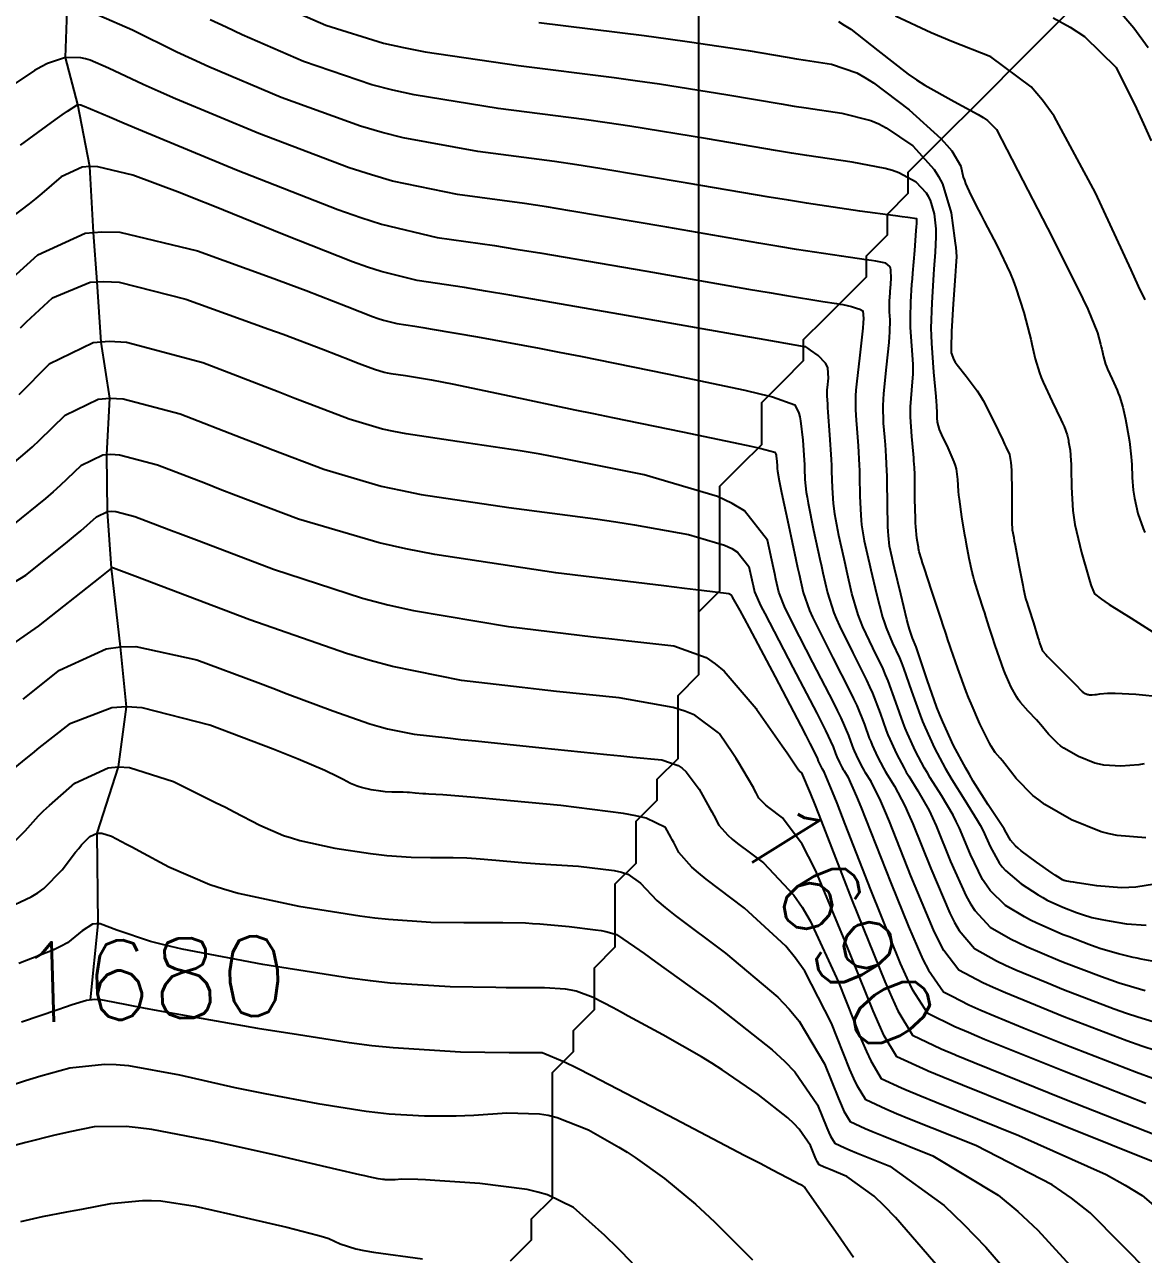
# Model space of a CAD drawing. Header units: metres. Extents: x 837475 to 838479, y 1189012 to 1191015.
# Drawn here: x 837822.8 to 837876.2, y 1189136.8 to 1189195.5 of the extents above; entities that cross this region are included whole.
import ezdxf

# ---------------------------------------------------------------- set-up
doc = ezdxf.new("R2010")
doc.units = ezdxf.units.M
doc.header["$LTSCALE"] = 0.3
for name, color, linetype in [('COTAS 10', 1, 'Continuous'), ('COTAS INT', 252, 'Continuous'), ('DRENAJE', 5, 'Continuous')]:
    doc.layers.add(name, color=color, linetype=linetype)
doc.styles.get("Standard").update_dxf_attribs({"font": 'simplex.shx'})

msp = doc.modelspace()

# ---------------------------------------------------------------- linework, layer by layer
at = {"layer": 'COTAS 10'}
for points in [[(837876.345, 1189156.662), (837874.979, 1189156.761), (837874.596, 1189156.842), (837874.211, 1189156.945), (837872.801, 1189157.514), (837871.53, 1189158.255), (837871.233, 1189158.469), (837870.958, 1189158.685), (837870.162, 1189159.496), (837869.617, 1189160.194), (837869.501, 1189160.339), (837869.399, 1189160.464), (837869.159, 1189160.74), (837868.961, 1189161.035), (837868.886, 1189161.171), (837868.802, 1189161.331), (837868.428, 1189162.104), (837868.004, 1189163.074), (837867.889, 1189163.357), (837867.775, 1189163.646), (837867.371, 1189164.745), (837867.041, 1189165.698), (837866.973, 1189165.895), (837866.916, 1189166.064), (837866.792, 1189166.433), (837866.657, 1189166.849), (837866.591, 1189167.048), (837866.514, 1189167.282), (837866.135, 1189168.429), (837865.763, 1189169.56), (837865.69, 1189169.783), (837865.631, 1189169.968), (837865.527, 1189170.314), (837865.499, 1189170.471), (837865.488, 1189170.537), (837865.476, 1189170.613), (837865.419, 1189170.969), (837865.364, 1189171.508), (837865.353, 1189171.7), (837865.344, 1189171.911), (837865.326, 1189172.823), (837865.319, 1189173.684), (837865.317, 1189173.862), (837865.314, 1189174.013), (837865.304, 1189174.341), (837865.278, 1189174.661), (837865.265, 1189174.808), (837865.25, 1189174.981), (837865.174, 1189175.814), (837865.12, 1189176.761), (837865.117, 1189177.006), (837865.12, 1189177.243), (837865.177, 1189178.035), (837865.234, 1189178.81), (837865.237, 1189179.037), (837865.235, 1189179.268), (837865.18, 1189180.146), (837865.116, 1189181.024), (837865.108, 1189181.256), (837865.105, 1189181.482), (837865.125, 1189182.256), (837865.183, 1189183.083), (837865.203, 1189183.342), (837865.224, 1189183.615), (837865.312, 1189184.708), (837865.388, 1189185.657), (837865.401, 1189185.838), (837865.41, 1189185.985), (837865.414, 1189186.22), (837864.986, 1189186.279), (837864.722, 1189186.315), (837864.396, 1189186.359), (837862.695, 1189186.587), (837860.147, 1189186.964), (837859.286, 1189187.102), (837858.359, 1189187.254), (837854.45, 1189187.924), (837850.273, 1189188.62), (837849.176, 1189188.789), (837848.104, 1189188.946), (837844.45, 1189189.429), (837840.889, 1189190.075), (837839.876, 1189190.337), (837838.851, 1189190.634), (837835.052, 1189192.006), (837831.606, 1189193.476), (837830.804, 1189193.835), (837830.067, 1189194.173), (837827.954, 1189195.221), (837826.348, 1189195.922)], [(837876.315, 1189182.342), (837876.005, 1189183.003), (837875.648, 1189183.772), (837873.955, 1189187.45), (837871.967, 1189191.114), (837871.423, 1189191.875), (837870.882, 1189192.525), (837868.951, 1189193.954), (837867.089, 1189194.682), (837866.592, 1189194.89), (837866.102, 1189195.101), (837864.398, 1189195.885)], [(837822.608, 1189181.012), (837822.902, 1189181.292), (837824.129, 1189182.441), (837825.935, 1189183.198), (837826.593, 1189183.23), (837827.318, 1189183.186), (837830.507, 1189182.385), (837833.726, 1189181.223), (837834.471, 1189180.951), (837835.153, 1189180.7), (837837.085, 1189179.971), (837838.38, 1189179.469), (837838.66, 1189179.36), (837838.906, 1189179.265), (837839.511, 1189179.033), (837839.972, 1189178.898), (837840.127, 1189178.864), (837840.294, 1189178.831), (837840.997, 1189178.726), (837842.23, 1189178.52), (837842.731, 1189178.424), (837843.302, 1189178.312), (837845.938, 1189177.763), (837849.087, 1189177.098), (837849.98, 1189176.912), (837850.883, 1189176.724), (837854.219, 1189176.039), (837856.962, 1189175.472), (837857.49, 1189175.358), (837857.918, 1189175.263), (837858.63, 1189175.079), (837858.68, 1189174.975), (837858.691, 1189174.932), (837858.701, 1189174.881), (837858.728, 1189174.645), (837858.744, 1189174.402), (837858.747, 1189174.347), (837858.749, 1189174.298), (837858.754, 1189174.164), (837858.834, 1189173.71), (837858.885, 1189173.46), (837858.948, 1189173.154), (837859.278, 1189171.599), (837859.636, 1189169.942), (837859.717, 1189169.572), (837859.791, 1189169.241), (837859.989, 1189168.367), (837860.296, 1189167.512), (837860.437, 1189167.193), (837860.603, 1189166.838), (837861.404, 1189165.256), (837862.22, 1189163.663), (837862.395, 1189163.301), (837862.547, 1189162.973), (837862.914, 1189162.071), (837863.144, 1189161.421), (837863.21, 1189161.251), (837863.278, 1189161.086), (837863.534, 1189160.527), (837863.82, 1189159.991), (837863.907, 1189159.84), (837863.997, 1189159.688), (837864.351, 1189159.131), (837864.844, 1189158.184), (837865.022, 1189157.785), (837865.218, 1189157.328), (837866.076, 1189155.187), (837866.99, 1189153.064), (837867.221, 1189152.619), (837867.443, 1189152.236), (837868.167, 1189151.366), (837869.223, 1189150.783), (837869.655, 1189150.581), (837870.147, 1189150.36), (837871.619, 1189149.752), (837872.425, 1189149.418), (837874.842, 1189148.498), (837875.421, 1189148.292), (837875.961, 1189148.108), (837877.587, 1189147.619)], [(837877.027, 1189141.065), (837872.337, 1189142.939), (837867.595, 1189144.841), (837866.659, 1189145.225), (837865.959, 1189145.519), (837865.886, 1189145.549), (837864.458, 1189146.204), (837863.861, 1189147.203), (837863.612, 1189147.742), (837863.327, 1189148.396), (837861.998, 1189151.706), (837860.585, 1189155.077), (837860.248, 1189155.77), (837859.934, 1189156.358), (837858.993, 1189157.61), (837858.342, 1189158.101), (837858.211, 1189158.21), (837858.1, 1189158.307), (837857.876, 1189158.556), (837857.74, 1189158.812), (837857.685, 1189158.913), (837857.623, 1189159.026), (837857.333, 1189159.546), (837856.921, 1189160.233), (837856.78, 1189160.452), (837856.628, 1189160.685), (837855.986, 1189161.629), (837855.942, 1189161.664), (837854.816, 1189162.516), (837854.331, 1189162.711), (837853.778, 1189162.886), (837851.199, 1189163.335), (837848.199, 1189163.651), (837847.38, 1189163.742), (837846.565, 1189163.833), (837843.664, 1189164.176), (837840.368, 1189164.832), (837839.305, 1189165.122), (837838.176, 1189165.459), (837833.554, 1189167.068), (837828.075, 1189169.146), (837827.05, 1189169.534), (837827.007, 1189169.544), (837826.996, 1189169.544), (837826.986, 1189169.542), (837826.953, 1189169.527), (837826.399, 1189169.089), (837823.458, 1189166.763), (837820.966, 1189165.047)], [(837866.73, 1189135.823), (837864.391, 1189138.53), (837863.861, 1189139.079), (837863.381, 1189139.542), (837862.073, 1189140.494), (837861.276, 1189140.813), (837861.119, 1189140.878), (837860.989, 1189140.932), (837860.749, 1189141.043), (837860.649, 1189141.21), (837860.607, 1189141.301), (837860.559, 1189141.411), (837860.336, 1189141.967), (837859.793, 1189142.754), (837859.544, 1189143.01), (837859.252, 1189143.282), (837857.839, 1189144.399), (837856.112, 1189145.581), (837855.621, 1189145.894), (837855.124, 1189146.201), (837853.286, 1189147.258), (837851.635, 1189148.148), (837851.256, 1189148.351), (837850.912, 1189148.534), (837849.952, 1189149.034), (837849.147, 1189149.334), (837848.9, 1189149.39), (837848.643, 1189149.435), (837847.628, 1189149.5), (837846.279, 1189149.499), (837845.81, 1189149.502), (837845.302, 1189149.507), (837843.123, 1189149.535), (837840.263, 1189149.722), (837839.325, 1189149.827), (837838.324, 1189149.954), (837837.105, 1189150.146), (837834.178, 1189150.605), (837830.335, 1189151.345), (837829.525, 1189151.529), (837828.824, 1189151.703), (837827.21, 1189152.255), (837826.411, 1189152.547), (837826.224, 1189152.558), (837826.053, 1189152.537), (837825.56, 1189152.209), (837824.856, 1189151.649), (837824.551, 1189151.483), (837824.198, 1189151.312), (837822.529, 1189150.654)]]:
    msp.add_lwpolyline(points, dxfattribs=at)
at = {"layer": 'COTAS INT'}
for points in [[(837834.959, 1189196.437), (837837.187, 1189195.456), (837839.938, 1189194.605), (837840.894, 1189194.392), (837841.933, 1189194.189), (837846.387, 1189193.533), (837850.964, 1189192.958), (837852.081, 1189192.805), (837853.133, 1189192.656), (837856.387, 1189192.139), (837858.943, 1189191.701), (837859.554, 1189191.601), (837860.124, 1189191.51), (837861.83, 1189191.259), (837863.222, 1189190.902), (837863.592, 1189190.745), (837863.956, 1189190.562), (837865.217, 1189189.693), (837866.239, 1189188.574), (837866.453, 1189188.235), (837866.636, 1189187.883), (837867.048, 1189186.503), (837867.218, 1189185.292), (837867.249, 1189185.046), (837867.273, 1189184.838), (837867.303, 1189184.409), (837867.271, 1189183.957), (837867.256, 1189183.734), (837867.239, 1189183.469), (837867.154, 1189182.161), (837867.077, 1189180.838), (837867.064, 1189180.563), (837867.055, 1189180.328), (837867.056, 1189179.812), (837867.181, 1189179.487), (837867.25, 1189179.372), (837867.335, 1189179.246), (837867.767, 1189178.705), (837868.294, 1189178.001), (837868.438, 1189177.773), (837868.582, 1189177.532), (837869.093, 1189176.54), (837869.517, 1189175.638), (837869.604, 1189175.452), (837869.68, 1189175.294), (837869.845, 1189174.954), (837869.911, 1189174.582), (837869.923, 1189174.404), (837869.932, 1189174.193), (837869.946, 1189173.16), (837869.948, 1189172.125), (837869.951, 1189171.914), (837869.954, 1189171.735), (837869.974, 1189171.361), (837870.039, 1189171.004), (837870.07, 1189170.836), (837870.107, 1189170.638), (837870.292, 1189169.675), (837870.476, 1189168.727), (837870.513, 1189168.539), (837870.545, 1189168.383), (837870.61, 1189168.091), (837870.684, 1189167.861), (837870.72, 1189167.745), (837870.764, 1189167.607), (837870.982, 1189166.916), (837871.199, 1189166.227), (837871.243, 1189166.089), (837871.279, 1189165.974), (837871.351, 1189165.752), (837871.377, 1189165.683), (837871.384, 1189165.664), (837871.391, 1189165.646), (837871.418, 1189165.585), (837871.571, 1189165.408), (837871.657, 1189165.318), (837871.763, 1189165.209), (837872.305, 1189164.665), (837872.853, 1189164.119), (837872.962, 1189164.008), (837873.053, 1189163.916), (837873.229, 1189163.728), (837873.298, 1189163.658), (837873.322, 1189163.639), (837873.347, 1189163.62), (837873.458, 1189163.556), (837873.583, 1189163.507), (837873.618, 1189163.498), (837873.653, 1189163.491), (837873.782, 1189163.483), (837873.92, 1189163.495), (837873.96, 1189163.5), (837874.001, 1189163.507), (837874.158, 1189163.54), (837874.519, 1189163.562), (837874.689, 1189163.561), (837874.89, 1189163.558), (837875.867, 1189163.523), (837877.125, 1189163.395)], [(837875.105, 1189196.116), (837875.771, 1189195.33), (837876.465, 1189194.403)], [(837876.275, 1189160.186), (837876.023, 1189160.151), (837875.164, 1189160.076), (837874.353, 1189160.127), (837874.132, 1189160.171), (837873.912, 1189160.227), (837873.129, 1189160.535), (837872.439, 1189160.938), (837872.277, 1189161.054), (837872.128, 1189161.171), (837871.695, 1189161.612), (837871.335, 1189162.055), (837871.231, 1189162.174), (837871.126, 1189162.291), (837870.732, 1189162.703), (837870.362, 1189163.122), (837870.272, 1189163.244), (837870.187, 1189163.369), (837869.923, 1189163.845), (837869.698, 1189164.36), (837869.636, 1189164.511), (837869.576, 1189164.665), (837869.361, 1189165.249), (837869.16, 1189165.836), (837869.108, 1189165.992), (837869.058, 1189166.145), (837868.887, 1189166.674), (837868.71, 1189167.228), (837868.656, 1189167.396), (837868.599, 1189167.572), (837868.372, 1189168.26), (837868.154, 1189168.972), (837868.102, 1189169.161), (837868.053, 1189169.348), (837867.909, 1189169.994), (837867.783, 1189170.68), (837867.747, 1189170.891), (837867.709, 1189171.112), (837867.566, 1189171.984), (837867.447, 1189172.825), (837867.424, 1189173.025), (837867.406, 1189173.211), (837867.378, 1189173.768), (837867.306, 1189174.282), (837867.26, 1189174.442), (837867.203, 1189174.609), (837866.904, 1189175.275), (837866.601, 1189175.898), (837866.541, 1189176.038), (837866.492, 1189176.163), (837866.401, 1189176.498), (837866.386, 1189176.713), (837866.384, 1189176.763), (837866.384, 1189176.809), (837866.39, 1189176.941), (837866.373, 1189177.305), (837866.357, 1189177.497), (837866.337, 1189177.73), (837866.225, 1189178.9), (837866.126, 1189180.277), (837866.113, 1189180.64), (837866.107, 1189180.994), (837866.14, 1189182.209), (837866.212, 1189183.286), (837866.231, 1189183.555), (837866.25, 1189183.81), (837866.313, 1189184.625), (837866.343, 1189185.349), (837866.339, 1189185.547), (837866.331, 1189185.744), (837866.26, 1189186.449), (837866.064, 1189187.108), (837865.976, 1189187.277), (837865.874, 1189187.439), (837865.386, 1189187.973), (837864.561, 1189188.418), (837864.248, 1189188.524), (837863.897, 1189188.623), (837862.321, 1189188.915), (837860.157, 1189189.234), (837859.435, 1189189.349), (837858.66, 1189189.476), (837855.419, 1189190.032), (837851.703, 1189190.638), (837850.628, 1189190.797), (837849.534, 1189190.952), (837845.419, 1189191.481), (837841.411, 1189192.132), (837840.385, 1189192.365), (837839.394, 1189192.62), (837836.12, 1189193.731), (837833.195, 1189195.004), (837832.425, 1189195.361), (837831.673, 1189195.721)], [(837847.356, 1189195.585), (837852.394, 1189194.964), (837853.534, 1189194.814), (837854.563, 1189194.673), (837857.356, 1189194.247), (837859.227, 1189193.926), (837859.674, 1189193.853), (837860.09, 1189193.786), (837861.34, 1189193.602), (837862.547, 1189193.181), (837862.937, 1189192.965), (837863.351, 1189192.706), (837865.048, 1189191.412), (837866.555, 1189190.043), (837866.849, 1189189.737), (837867.09, 1189189.462), (837867.515, 1189188.734), (837867.635, 1189188.203), (837867.683, 1189188.054), (837867.738, 1189187.903), (837867.99, 1189187.349), (837868.363, 1189186.635), (837868.494, 1189186.383), (837868.637, 1189186.108), (837869.253, 1189184.918), (837869.87, 1189183.615), (837870.014, 1189183.268), (837870.146, 1189182.927), (837870.527, 1189181.747), (837870.795, 1189180.713), (837870.857, 1189180.465), (837870.913, 1189180.233), (837871.07, 1189179.532), (837871.267, 1189178.858), (837871.348, 1189178.642), (837871.44, 1189178.415), (837871.87, 1189177.491), (837872.288, 1189176.637), (837872.373, 1189176.454), (837872.444, 1189176.294), (837872.591, 1189175.906), (837872.65, 1189175.648), (837872.665, 1189175.569), (837872.681, 1189175.486), (837872.734, 1189175.162), (837872.775, 1189174.681), (837872.782, 1189174.5), (837872.788, 1189174.298), (837872.793, 1189173.396), (837872.863, 1189172.287), (837872.909, 1189171.955), (837872.968, 1189171.612), (837873.276, 1189170.279), (837873.605, 1189169.124), (837873.676, 1189168.892), (837873.739, 1189168.698), (837873.896, 1189168.316), (837874.227, 1189168.055), (837874.399, 1189167.938), (837874.607, 1189167.802), (837875.65, 1189167.146), (837876.702, 1189166.483)], [(837861.669, 1189195.632), (837861.951, 1189195.466), (837862.256, 1189195.265), (837863.558, 1189194.253), (837865.001, 1189193.127), (837865.396, 1189192.854), (837865.789, 1189192.598), (837867.192, 1189191.814), (837868.348, 1189191.199), (837868.586, 1189191.05), (837868.787, 1189190.909), (837869.216, 1189190.479), (837869.709, 1189189.53), (837869.951, 1189189.064), (837870.238, 1189188.509), (837871.654, 1189185.768), (837873.063, 1189182.985), (837873.345, 1189182.402), (837873.581, 1189181.902), (837874.044, 1189180.775), (837874.184, 1189180.237), (837874.216, 1189180.108), (837874.245, 1189179.987), (837874.327, 1189179.622), (837874.429, 1189179.271), (837874.471, 1189179.159), (837874.519, 1189179.041), (837874.743, 1189178.56), (837874.98, 1189178.037), (837875.037, 1189177.892), (837875.09, 1189177.747), (837875.247, 1189177.223), (837875.376, 1189176.651), (837875.411, 1189176.476), (837875.445, 1189176.294), (837875.564, 1189175.576), (837875.656, 1189174.849), (837875.673, 1189174.661), (837875.687, 1189174.478), (837875.706, 1189173.869), (837875.745, 1189173.257), (837875.771, 1189173.074), (837875.803, 1189172.884), (837875.973, 1189172.15), (837876.22, 1189171.426), (837876.301, 1189171.244)], [(837871.933, 1189195.806), (837872.734, 1189195.362), (837873.419, 1189194.927), (837874.937, 1189193.44), (837875.898, 1189191.48), (837876.233, 1189190.748), (837876.598, 1189189.932)], [(837877.169, 1189154.508), (837875.88, 1189154.304), (837875.535, 1189154.281), (837875.195, 1189154.272), (837874.01, 1189154.361), (837873.078, 1189154.51), (837872.897, 1189154.539), (837872.75, 1189154.563), (837872.497, 1189154.605), (837872.458, 1189154.617), (837872.43, 1189154.627), (837872.371, 1189154.649), (837872.142, 1189154.795), (837872.02, 1189154.877), (837871.874, 1189154.978), (837871.134, 1189155.495), (837870.394, 1189156.043), (837870.246, 1189156.163), (837870.124, 1189156.27), (837869.89, 1189156.543), (837869.683, 1189156.915), (837869.578, 1189157.085), (837869.452, 1189157.283), (837868.825, 1189158.238), (837868.108, 1189159.368), (837867.924, 1189159.676), (837867.748, 1189159.982), (837867.168, 1189161.069), (837866.649, 1189162.203), (837866.511, 1189162.538), (837866.376, 1189162.882), (837865.91, 1189164.2), (837865.529, 1189165.345), (837865.448, 1189165.579), (837865.378, 1189165.777), (837865.212, 1189166.194), (837865.066, 1189166.628), (837865.008, 1189166.837), (837864.943, 1189167.084), (837864.645, 1189168.296), (837864.352, 1189169.536), (837864.291, 1189169.801), (837864.237, 1189170.031), (837864.113, 1189170.58), (837864.055, 1189171.086), (837864.043, 1189171.29), (837864.034, 1189171.521), (837864.014, 1189172.584), (837864.001, 1189173.69), (837863.995, 1189173.947), (837863.989, 1189174.184), (837863.957, 1189174.861), (837863.914, 1189175.435), (837863.901, 1189175.606), (837863.886, 1189175.782), (837863.826, 1189176.46), (837863.808, 1189177.303), (837863.819, 1189177.582), (837863.838, 1189177.882), (837863.964, 1189179.13), (837864.095, 1189180.316), (837864.117, 1189180.576), (837864.132, 1189180.806), (837864.134, 1189181.393), (837864.107, 1189181.772), (837864.104, 1189181.872), (837864.102, 1189181.969), (837864.111, 1189182.304), (837864.136, 1189182.661), (837864.144, 1189182.773), (837864.153, 1189182.89), (837864.192, 1189183.362), (837864.178, 1189183.785), (837864.155, 1189183.872), (837864.122, 1189183.945), (837863.934, 1189184.099), (837863.46, 1189184.19), (837863.248, 1189184.224), (837863, 1189184.261), (837861.811, 1189184.427), (837859.671, 1189184.756), (837858.823, 1189184.896), (837857.865, 1189185.057), (837853.482, 1189185.817), (837848.843, 1189186.602), (837847.723, 1189186.78), (837846.674, 1189186.941), (837843.482, 1189187.377), (837840.367, 1189188.019), (837839.367, 1189188.309), (837838.307, 1189188.649), (837833.985, 1189190.282), (837830.018, 1189191.948), (837829.182, 1189192.308), (837828.461, 1189192.625), (837826.805, 1189193.404), (837825.936, 1189193.784), (837825.71, 1189193.848), (837825.491, 1189193.895), (837824.753, 1189193.919), (837823.897, 1189193.629), (837823.603, 1189193.478), (837823.285, 1189193.296), (837821.932, 1189192.385)], [(837822.604, 1189189.736), (837824.265, 1189190.943), (837824.591, 1189191.174), (837824.859, 1189191.361), (837825.344, 1189191.666), (837825.456, 1189191.662), (837825.49, 1189191.655), (837825.524, 1189191.645), (837825.657, 1189191.587), (837826.855, 1189191.077), (837827.561, 1189190.781), (837828.429, 1189190.42), (837832.917, 1189188.557), (837837.763, 1189186.663), (837838.858, 1189186.282), (837839.844, 1189185.962), (837842.513, 1189185.325), (837845.244, 1189184.935), (837846.27, 1189184.772), (837847.413, 1189184.585), (837852.513, 1189183.709), (837857.371, 1189182.86), (837858.36, 1189182.69), (837859.195, 1189182.548), (837860.928, 1189182.268), (837861.578, 1189182.171), (837861.731, 1189182.145), (837861.873, 1189182.118), (837862.287, 1189182.024), (837862.576, 1189181.937), (837862.639, 1189181.915), (837862.694, 1189181.894), (837862.83, 1189181.826), (837862.861, 1189181.463), (837862.85, 1189181.255), (837862.83, 1189181.001), (837862.685, 1189179.699), (837862.531, 1189178.326), (837862.505, 1189178.027), (837862.487, 1189177.763), (837862.479, 1189177.107), (837862.522, 1189176.583), (837862.536, 1189176.404), (837862.551, 1189176.209), (837862.61, 1189175.382), (837862.663, 1189174.451), (837862.673, 1189174.191), (837862.682, 1189173.93), (837862.699, 1189172.979), (837862.734, 1189172.068), (837862.754, 1189171.832), (837862.778, 1189171.603), (837862.904, 1189170.835), (837863.087, 1189170.009), (837863.147, 1189169.743), (837863.212, 1189169.462), (837863.481, 1189168.314), (837863.781, 1189167.191), (837863.865, 1189166.926), (837863.95, 1189166.681), (837864.26, 1189165.96), (837864.588, 1189165.249), (837864.685, 1189165.009), (837864.784, 1189164.752), (837865.161, 1189163.668), (837865.568, 1189162.517), (837865.686, 1189162.216), (837865.806, 1189161.924), (837866.259, 1189160.934), (837866.766, 1189159.984), (837866.92, 1189159.717), (837867.08, 1189159.448), (837867.707, 1189158.461), (837868.3, 1189157.508), (837868.439, 1189157.26), (837868.567, 1189157.019), (837868.936, 1189156.204), (837869.34, 1189155.469), (837869.49, 1189155.277), (837869.656, 1189155.091), (837870.393, 1189154.463), (837871.211, 1189153.929), (837871.429, 1189153.803), (837871.643, 1189153.686), (837872.385, 1189153.341), (837873.033, 1189153.094), (837873.189, 1189153.039), (837873.334, 1189152.99), (837873.77, 1189152.859), (837874.247, 1189152.755), (837874.417, 1189152.722), (837874.605, 1189152.688), (837875.421, 1189152.551), (837876.373, 1189152.48)], [(837876.831, 1189150.742), (837876.132, 1189150.866), (837875.938, 1189150.905), (837875.744, 1189150.946), (837875.556, 1189150.991), (837875.042, 1189151.112), (837874.209, 1189151.362), (837873.933, 1189151.457), (837873.636, 1189151.562), (837872.687, 1189151.924), (837872.398, 1189152.033), (837871.144, 1189152.578), (837870.838, 1189152.729), (837870.549, 1189152.88), (837869.651, 1189153.43), (837868.918, 1189154.139), (837868.734, 1189154.391), (837868.557, 1189154.667), (837867.983, 1189155.865), (837867.451, 1189157.122), (837867.3, 1189157.435), (837867.148, 1189157.733), (837866.588, 1189158.685), (837866.052, 1189159.528), (837865.916, 1189159.758), (837865.784, 1189159.986), (837865.351, 1189160.798), (837864.964, 1189161.645), (837864.861, 1189161.895), (837864.76, 1189162.151), (837864.412, 1189163.136), (837864.038, 1189164.159), (837863.921, 1189164.44), (837863.799, 1189164.72), (837863.308, 1189165.725), (837862.834, 1189166.733), (837862.722, 1189167.015), (837862.619, 1189167.298), (837862.317, 1189168.332), (837862.072, 1189169.388), (837862.004, 1189169.686), (837861.937, 1189169.986), (837861.695, 1189171.09), (837861.502, 1189172.12), (837861.464, 1189172.375), (837861.434, 1189172.616), (837861.384, 1189173.374), (837861.363, 1189174.17), (837861.351, 1189174.434), (837861.337, 1189174.718), (837861.263, 1189175.903), (837861.187, 1189176.983), (837861.172, 1189177.201), (837861.159, 1189177.384), (837861.131, 1189177.753), (837861.133, 1189177.969), (837861.139, 1189178.056), (837861.148, 1189178.154), (837861.199, 1189178.606), (837861.163, 1189179.092), (837861.118, 1189179.212), (837861.056, 1189179.326), (837860.706, 1189179.685), (837860.34, 1189179.941), (837860.268, 1189179.991), (837860.21, 1189180.031), (837860.109, 1189180.096), (837860.089, 1189180.101), (837860.075, 1189180.103), (837860.044, 1189180.108), (837858.72, 1189180.34), (837857.897, 1189180.484), (837856.877, 1189180.664), (837851.545, 1189181.602), (837845.983, 1189182.567), (837844.817, 1189182.763), (837843.814, 1189182.929), (837841.545, 1189183.273), (837839.835, 1189183.693), (837839.185, 1189183.908), (837838.458, 1189184.165), (837835.195, 1189185.446), (837831.8, 1189186.832), (837830.989, 1189187.155), (837830.235, 1189187.451), (837827.981, 1189188.3), (837826.306, 1189188.697), (837825.917, 1189188.709), (837825.56, 1189188.679), (837824.543, 1189188.213), (837823.626, 1189187.417), (837823.333, 1189187.178), (837823.022, 1189186.931), (837821.758, 1189185.972)], [(837821.912, 1189183.104), (837823.438, 1189184.497), (837825.695, 1189185.531), (837826.486, 1189185.599), (837827.349, 1189185.572), (837831.067, 1189184.689), (837834.71, 1189183.369), (837835.526, 1189183.067), (837836.259, 1189182.793), (837838.208, 1189182.032), (837839.425, 1189181.554), (837839.696, 1189181.458), (837839.938, 1189181.378), (837840.576, 1189181.221), (837841.441, 1189181.089), (837841.827, 1189181.026), (837842.276, 1189180.95), (837844.427, 1189180.576), (837847.379, 1189180.032), (837848.333, 1189179.849), (837849.346, 1189179.652), (837853.499, 1189178.82), (837857.195, 1189178.031), (837857.919, 1189177.86), (837858.514, 1189177.709), (837859.585, 1189177.337), (837859.781, 1189176.933), (837859.825, 1189176.763), (837859.865, 1189176.567), (837859.97, 1189175.647), (837860.031, 1189174.698), (837860.043, 1189174.484), (837860.052, 1189174.291), (837860.069, 1189173.769), (837860.134, 1189173.163), (837860.175, 1189172.917), (837860.225, 1189172.637), (837860.487, 1189171.344), (837860.787, 1189169.964), (837860.861, 1189169.629), (837860.931, 1189169.315), (837861.153, 1189168.35), (837861.458, 1189167.405), (837861.58, 1189167.104), (837861.718, 1189166.785), (837862.356, 1189165.491), (837863.009, 1189164.192), (837863.158, 1189163.87), (837863.293, 1189163.566), (837863.663, 1189162.603), (837863.952, 1189161.786), (837864.035, 1189161.573), (837864.121, 1189161.365), (837864.442, 1189160.663), (837864.802, 1189159.989), (837864.911, 1189159.799), (837865.025, 1189159.608), (837865.47, 1189158.908), (837865.996, 1189157.958), (837866.161, 1189157.61), (837866.335, 1189157.225), (837867.029, 1189155.526), (837867.773, 1189153.866), (837867.977, 1189153.505), (837868.181, 1189153.188), (837868.909, 1189152.398), (837869.886, 1189151.832), (837870.246, 1189151.655), (837870.645, 1189151.469), (837872.151, 1189150.835), (837872.411, 1189150.725), (837874.239, 1189150.03), (837874.677, 1189149.874), (837875.085, 1189149.735), (837876.315, 1189149.366)], [(837876.837, 1189146.48), (837876.165, 1189146.709), (837875.445, 1189146.965), (837872.438, 1189148.11), (837871.084, 1189148.665), (837869.648, 1189149.252), (837869.063, 1189149.506), (837868.561, 1189149.734), (837867.425, 1189150.333), (837866.706, 1189151.284), (837866.465, 1189151.733), (837866.206, 1189152.263), (837865.123, 1189154.848), (837864.102, 1189157.432), (837863.883, 1189157.961), (837863.692, 1189158.409), (837863.233, 1189159.355), (837862.97, 1189159.768), (837862.903, 1189159.881), (837862.838, 1189159.993), (837862.626, 1189160.392), (837862.435, 1189160.807), (837862.385, 1189160.93), (837862.335, 1189161.056), (837862.165, 1189161.539), (837861.802, 1189162.38), (837861.631, 1189162.732), (837861.431, 1189163.135), (837860.452, 1189165.022), (837859.487, 1189166.89), (837859.294, 1189167.282), (837859.134, 1189167.619), (837858.825, 1189168.385), (837858.683, 1189169.016), (837858.627, 1189169.268), (837858.565, 1189169.554), (837858.281, 1189170.867), (837857.178, 1189172.279), (837856.598, 1189172.627), (837855.9, 1189172.956), (837852.391, 1189173.991), (837848.415, 1189174.791), (837847.423, 1189174.972), (837846.478, 1189175.135), (837843.46, 1189175.58), (837841.021, 1189175.945), (837840.441, 1189176.058), (837839.903, 1189176.176), (837838.304, 1189176.646), (837836.426, 1189177.366), (837835.711, 1189177.641), (837834.912, 1189177.95), (837831.322, 1189179.342), (837827.678, 1189180.309), (837826.843, 1189180.35), (837826.085, 1189180.293), (837823.979, 1189179.268), (837822.535, 1189177.813)], [(837821.596, 1189173.987), (837822.838, 1189175.026), (837823.179, 1189175.332), (837823.519, 1189175.645), (837824.734, 1189176.842), (837826.312, 1189177.609), (837826.88, 1189177.652), (837827.505, 1189177.621), (837830.235, 1189176.897), (837833.174, 1189175.76), (837833.931, 1189175.469), (837834.662, 1189175.188), (837837.097, 1189174.259), (837839.834, 1189173.454), (837840.755, 1189173.252), (837841.748, 1189173.059), (837845.923, 1189172.435), (837850.063, 1189171.892), (837851.033, 1189171.75), (837851.927, 1189171.611), (837854.518, 1189171.141), (837856.233, 1189170.636), (837856.574, 1189170.475), (837856.857, 1189170.305), (837857.396, 1189169.615), (837857.534, 1189168.974), (837857.565, 1189168.834), (837857.592, 1189168.711), (837857.662, 1189168.403), (837857.972, 1189167.726), (837858.152, 1189167.371), (837858.371, 1189166.942), (837859.5, 1189164.787), (837860.641, 1189162.607), (837860.868, 1189162.162), (837861.056, 1189161.787), (837861.416, 1189161.006), (837861.527, 1189160.69), (837861.56, 1189160.608), (837861.593, 1189160.528), (837861.717, 1189160.256), (837861.856, 1189159.996), (837861.898, 1189159.922), (837861.942, 1189159.849), (837862.114, 1189159.578), (837862.54, 1189158.634), (837862.744, 1189158.136), (837862.986, 1189157.535), (837864.169, 1189154.509), (837865.024, 1189152.431), (837865.423, 1189151.461), (837865.709, 1189150.847), (837865.968, 1189150.332), (837866.684, 1189149.301), (837867.096, 1189149.092), (837867.898, 1189148.685), (837868.472, 1189148.432), (837869.149, 1189148.143), (837870.548, 1189147.576), (837872.452, 1189146.802), (837875.907, 1189145.469), (837876.681, 1189145.185)], [(837876.356, 1189143.976), (837872.465, 1189145.494), (837868.65, 1189147.035), (837868.275, 1189147.193), (837867.88, 1189147.358), (837867.235, 1189147.637), (837865.942, 1189148.269), (837865.23, 1189149.38), (837864.952, 1189149.961), (837864.639, 1189150.66), (837863.216, 1189154.17), (837861.999, 1189157.306), (837861.87, 1189157.638), (837861.605, 1189158.311), (837861.388, 1189158.859), (837860.996, 1189159.801), (837860.915, 1189159.929), (837860.894, 1189159.963), (837860.874, 1189159.998), (837860.809, 1189160.121), (837860.75, 1189160.248), (837860.734, 1189160.286), (837860.719, 1189160.325), (837860.667, 1189160.474), (837860.328, 1189161.162), (837860.132, 1189161.54), (837859.893, 1189162.001), (837858.659, 1189164.344), (837857.42, 1189166.678), (837857.177, 1189167.133), (837856.977, 1189167.505), (837856.617, 1189168.157), (837856.541, 1189168.248), (837856.521, 1189168.266), (837856.501, 1189168.281), (837856.432, 1189168.308), (837855.125, 1189168.467), (837854.325, 1189168.564), (837853.334, 1189168.685), (837848.174, 1189169.315), (837842.396, 1189170.182), (837841.016, 1189170.453), (837839.732, 1189170.737), (837835.891, 1189171.872), (837832.899, 1189173.01), (837832.15, 1189173.296), (837831.437, 1189173.57), (837829.148, 1189174.453), (837827.332, 1189174.934), (837826.917, 1189174.955), (837826.539, 1189174.926), (837825.49, 1189174.416), (837824.502, 1189173.478), (837824.163, 1189173.18), (837823.796, 1189172.866), (837822.232, 1189171.591)], [(837820.521, 1189167.777), (837822.869, 1189169.196), (837824.753, 1189170.705), (837825.147, 1189171.029), (837825.485, 1189171.311), (837826.246, 1189171.99), (837826.766, 1189172.243), (837826.954, 1189172.257), (837827.16, 1189172.247), (837828.061, 1189172.008), (837829.699, 1189171.379), (837830.37, 1189171.123), (837831.135, 1189170.832), (837834.684, 1189169.484), (837838.94, 1189168.104), (837840.151, 1189167.791), (837841.376, 1189167.51), (837845.919, 1189166.745), (837849.95, 1189166.259), (837850.852, 1189166.153), (837851.662, 1189166.059), (837853.816, 1189165.821), (837855.361, 1189165.266), (837855.787, 1189164.972), (837856.212, 1189164.617), (837857.743, 1189162.826), (837857.765, 1189162.795), (837858.978, 1189161.054), (837859.216, 1189160.711), (837859.41, 1189160.432), (837859.736, 1189159.955), (837859.764, 1189159.904), (837859.771, 1189159.892), (837859.776, 1189159.882), (837859.79, 1189159.857), (837859.812, 1189159.832), (837859.823, 1189159.823), (837859.836, 1189159.812), (837859.9, 1189159.763), (837860.32, 1189158.792), (837860.558, 1189158.2), (837860.847, 1189157.467), (837862.331, 1189153.654), (837863.881, 1189149.793), (837864.213, 1189149.031), (837864.503, 1189148.401), (837865.2, 1189147.236), (837866.573, 1189146.588), (837867.232, 1189146.309), (837867.289, 1189146.284), (837868.151, 1189145.926), (837872.478, 1189144.186), (837876.805, 1189142.483)], [(837822.731, 1189163.285), (837824.479, 1189164.658), (837826.693, 1189165.685), (837827.386, 1189165.779), (837828.114, 1189165.792), (837831.03, 1189165.155), (837833.937, 1189164.068), (837834.659, 1189163.798), (837835.344, 1189163.54), (837837.521, 1189162.718), (837839.298, 1189162.1), (837839.733, 1189161.97), (837840.142, 1189161.859), (837841.409, 1189161.606), (837843.015, 1189161.425), (837843.637, 1189161.358), (837844.336, 1189161.284), (837847.503, 1189160.958), (837850.615, 1189160.642), (837851.279, 1189160.575), (837851.858, 1189160.517), (837853.239, 1189160.38), (837853.649, 1189160.241), (837854.013, 1189160.117), (837854.21, 1189159.978), (837854.4, 1189159.812), (837855.022, 1189158.975), (837855.515, 1189158.09), (837855.623, 1189157.893), (837855.719, 1189157.717), (837855.963, 1189157.255), (837856.388, 1189156.781), (837856.598, 1189156.597), (837856.849, 1189156.391), (837858.086, 1189155.456), (837859.547, 1189153.923), (837859.938, 1189153.34), (837860.323, 1189152.688), (837861.666, 1189149.758), (837862.774, 1189146.999), (837863.011, 1189146.454), (837863.218, 1189146.004), (837863.716, 1189145.172), (837864.684, 1189144.728), (837864.907, 1189144.625), (837865.551, 1189144.356), (837866.331, 1189144.035), (837870.284, 1189142.45), (837874.45, 1189140.575), (837875.364, 1189140.07), (837876.174, 1189139.573), (837878.237, 1189137.832)], [(837876.598, 1189135.814), (837873.686, 1189138.751), (837872.797, 1189139.444), (837871.872, 1189140.084), (837868.231, 1189141.961), (837865.067, 1189143.23), (837864.443, 1189143.486), (837863.928, 1189143.702), (837862.975, 1189144.14), (837862.576, 1189144.806), (837862.41, 1189145.166), (837862.22, 1189145.602), (837861.608, 1189147.126), (837861.333, 1189147.81), (837860.061, 1189150.298), (837859.628, 1189150.91), (837859.16, 1189151.489), (837858.559, 1189152.04), (837857.179, 1189153.303), (837855.355, 1189154.681), (837854.986, 1189154.985), (837854.677, 1189155.255), (837854.049, 1189155.954), (837853.804, 1189156.43), (837853.735, 1189156.561), (837853.665, 1189156.691), (837853.409, 1189157.158), (837852.485, 1189157.599), (837851.995, 1189157.714), (837851.403, 1189157.825), (837848.417, 1189158.198), (837845.332, 1189158.489), (837844.678, 1189158.548), (837844.111, 1189158.599), (837842.783, 1189158.703), (837842.115, 1189158.745), (837841.963, 1189158.755), (837841.825, 1189158.765), (837841.449, 1189158.798), (837841.191, 1189158.821), (837841.129, 1189158.826), (837841.07, 1189158.829), (837840.891, 1189158.834), (837840.714, 1189158.833), (837840.656, 1189158.834), (837840.596, 1189158.834), (837840.347, 1189158.837), (837840.029, 1189158.858), (837839.925, 1189158.87), (837839.814, 1189158.884), (837839.353, 1189158.956), (837838.895, 1189159.056), (837838.785, 1189159.087), (837838.682, 1189159.12), (837838.373, 1189159.252), (837838.025, 1189159.435), (837837.898, 1189159.5), (837837.758, 1189159.57), (837837.14, 1189159.876), (837835.869, 1189160.417), (837835.317, 1189160.635), (837834.677, 1189160.884), (837831.643, 1189162.032), (837828.424, 1189162.859), (837827.667, 1189162.905), (837826.97, 1189162.872), (837824.937, 1189162.092), (837823.491, 1189160.951), (837823.163, 1189160.69), (837822.867, 1189160.453), (837822.06, 1189159.796)], [(837822.296, 1189156.451), (837822.832, 1189156.998), (837823.472, 1189157.715), (837823.715, 1189157.953), (837823.988, 1189158.209), (837825.21, 1189159.272), (837826.789, 1189159.999), (837827.286, 1189160.042), (837827.808, 1189160.016), (837829.911, 1189159.351), (837831.925, 1189158.352), (837832.392, 1189158.117), (837832.819, 1189157.899), (837834.034, 1189157.259), (837835.167, 1189156.773), (837835.544, 1189156.652), (837835.947, 1189156.537), (837837.628, 1189156.172), (837839.317, 1189155.907), (837839.725, 1189155.855), (837840.107, 1189155.813), (837841.272, 1189155.736), (837842.184, 1189155.725), (837842.407, 1189155.723), (837842.617, 1189155.722), (837843.267, 1189155.724), (837843.925, 1189155.707), (837844.14, 1189155.694), (837844.368, 1189155.678), (837845.312, 1189155.592), (837846.548, 1189155.481), (837846.961, 1189155.449), (837847.404, 1189155.418), (837849.261, 1189155.3), (837850.965, 1189155.103), (837851.313, 1189155.022), (837851.606, 1189154.929), (837852.216, 1189154.495), (837852.994, 1189153.671), (837853.394, 1189153.333), (837853.874, 1189152.946), (837856.272, 1189151.149), (837858.774, 1189149.055), (837859.318, 1189148.48), (837859.799, 1189147.908), (837861.001, 1189145.863), (837861.666, 1189144.205), (837861.809, 1189143.878), (837861.934, 1189143.607), (837862.233, 1189143.107), (837862.948, 1189142.779), (837863.335, 1189142.617), (837863.804, 1189142.424), (837866.179, 1189141.472), (837869.295, 1189139.594), (837870.231, 1189138.817), (837871.198, 1189137.93), (837874.958, 1189133.797)], [(837821.828, 1189153.243), (837823.123, 1189153.836), (837823.433, 1189154.034), (837823.722, 1189154.246), (837824.592, 1189155.134), (837825.241, 1189155.974), (837825.392, 1189156.156), (837825.529, 1189156.317), (837825.921, 1189156.716), (837826.266, 1189156.875), (837826.375, 1189156.884), (837826.489, 1189156.879), (837826.949, 1189156.733), (837827.673, 1189156.36), (837827.953, 1189156.21), (837828.268, 1189156.041), (837829.695, 1189155.265), (837831.653, 1189154.426), (837832.303, 1189154.217), (837832.999, 1189154.019), (837835.903, 1189153.389), (837838.82, 1189152.931), (837839.525, 1189152.841), (837840.185, 1189152.767), (837842.198, 1189152.636), (837843.773, 1189152.616), (837844.158, 1189152.613), (837844.52, 1189152.611), (837845.643, 1189152.614), (837846.724, 1189152.591), (837847.059, 1189152.573), (837847.411, 1189152.549), (837848.812, 1189152.424), (837850.074, 1189152.27), (837850.337, 1189152.228), (837850.562, 1189152.187), (837851.067, 1189152.042), (837851.936, 1189151.451), (837852.392, 1189151.129), (837852.941, 1189150.738), (837855.7, 1189148.753), (837858.511, 1189146.531), (837859.092, 1189145.99), (837859.588, 1189145.482), (837860.668, 1189143.915), (837861.113, 1189142.808), (837861.208, 1189142.589), (837861.291, 1189142.409), (837861.491, 1189142.075), (837861.969, 1189141.856), (837862.227, 1189141.748), (837862.54, 1189141.619), (837864.126, 1189140.983), (837866.717, 1189139.104), (837867.664, 1189138.191), (837868.711, 1189137.108), (837873.318, 1189131.78)], [(837822.658, 1189147.866), (837824.399, 1189148.467), (837824.761, 1189148.589), (837825.071, 1189148.692), (837825.755, 1189148.907), (837826.159, 1189148.949), (837826.292, 1189148.944), (837826.434, 1189148.932), (837827.025, 1189148.825), (837828.48, 1189148.538), (837829.166, 1189148.411), (837829.976, 1189148.264), (837833.928, 1189147.563), (837835.882, 1189147.26), (837838.308, 1189146.883), (837839.388, 1189146.749), (837840.411, 1189146.64), (837843.625, 1189146.441), (837845.95, 1189146.409), (837846.413, 1189146.405), (837846.797, 1189146.402), (837847.528, 1189146.409), (837848.583, 1189145.962), (837849.172, 1189145.673), (837849.888, 1189145.313), (837853.545, 1189143.419), (837857.206, 1189141.496), (837857.926, 1189141.118), (837858.519, 1189140.807), (837859.596, 1189140.244), (837859.797, 1189140.142), (837859.837, 1189140.121), (837859.87, 1189140.104), (837859.934, 1189140.072), (837859.952, 1189140.061), (837859.962, 1189140.055), (837859.979, 1189140.044), (837859.993, 1189140.032), (837859.998, 1189140.027), (837860.003, 1189140.019), (837860.006, 1189140.014), (837860.006, 1189140.012), (837860.007, 1189140.01), (837860.01, 1189140.009), (837860.011, 1189140.009), (837860.013, 1189140.008), (837860.021, 1189140.005), (837860.033, 1189139.995), (837860.038, 1189139.991), (837860.043, 1189139.985), (837860.067, 1189139.959), (837861.037, 1189138.573), (837861.64, 1189137.711), (837862.388, 1189136.641)], [(837821.573, 1189144.655), (837822.842, 1189145.073), (837823.206, 1189145.185), (837823.576, 1189145.295), (837824.958, 1189145.679), (837826.625, 1189145.854), (837827.174, 1189145.832), (837827.761, 1189145.78), (837830.197, 1189145.342), (837832.845, 1189144.744), (837833.565, 1189144.593), (837834.28, 1189144.447), (837836.813, 1189143.97), (837839.112, 1189143.613), (837839.679, 1189143.543), (837840.216, 1189143.485), (837841.903, 1189143.381), (837843.411, 1189143.389), (837843.835, 1189143.403), (837844.262, 1189143.421), (837845.828, 1189143.527), (837847.39, 1189143.486), (837847.814, 1189143.412), (837848.235, 1189143.31), (837849.727, 1189142.716), (837851.178, 1189141.891), (837851.574, 1189141.644), (837851.967, 1189141.388), (837853.363, 1189140.397), (837854.846, 1189139.166), (837855.293, 1189138.759), (837855.756, 1189138.323), (837857.562, 1189136.509)], [(837851.832, 1189136.355), (837851.129, 1189137.058), (837850.513, 1189137.662), (837849.018, 1189139.012), (837847.769, 1189139.613), (837847.309, 1189139.744), (837846.798, 1189139.86), (837844.54, 1189140.151), (837842.396, 1189140.298), (837841.957, 1189140.324), (837841.585, 1189140.343), (837840.802, 1189140.357), (837840.497, 1189140.333), (837840.427, 1189140.329), (837840.362, 1189140.325), (837840.181, 1189140.321), (837840.02, 1189140.331), (837839.969, 1189140.337), (837839.916, 1189140.343), (837839.697, 1189140.377), (837839.25, 1189140.471), (837839.052, 1189140.516), (837838.822, 1189140.569), (837837.722, 1189140.827), (837836.015, 1189141.222), (837835.401, 1189141.361), (837834.727, 1189141.513), (837831.782, 1189142.172), (837828.881, 1189142.729), (837828.234, 1189142.818), (837827.654, 1189142.879), (837826.125, 1189142.861), (837824.962, 1189142.622), (837824.614, 1189142.543), (837824.253, 1189142.459), (837822.856, 1189142.108), (837821.597, 1189141.771)], [(837822.618, 1189138.34), (837823.667, 1189138.572), (837824.829, 1189138.799), (837825.177, 1189138.865), (837825.536, 1189138.934), (837826.93, 1189139.197), (837828.44, 1189139.345), (837828.872, 1189139.341), (837829.311, 1189139.317), (837830.947, 1189139.071), (837832.639, 1189138.69), (837833.113, 1189138.582), (837833.59, 1189138.472), (837835.33, 1189138.066), (837836.787, 1189137.692), (837837.086, 1189137.603), (837837.338, 1189137.52), (837837.87, 1189137.272), (837838.616, 1189137.036), (837839.004, 1189136.96), (837839.47, 1189136.88), (837841.807, 1189136.554)]]:
    msp.add_lwpolyline(points, dxfattribs=at)
at = {"layer": 'DRENAJE'}
for p, q in [((837824.753, 1189193.919), (837824.8435, 1189196.151)), ((837825.344, 1189191.666), (837824.753, 1189193.919)), ((837825.917, 1189188.709), (837825.344, 1189191.666)), ((837826.0905, 1189185.565), (837825.917, 1189188.709)), ((837826.264, 1189183.214), (837826.0905, 1189185.565)), ((837826.464, 1189180.3215), (837826.264, 1189183.214)), ((837826.88, 1189177.652), (837826.464, 1189180.3215)), ((837826.728, 1189174.9405), (837826.88, 1189177.652)), ((837826.766, 1189172.243), (837826.728, 1189174.9405)), ((837826.953, 1189169.527), (837826.766, 1189172.243)), ((837827.386, 1189165.779), (837826.953, 1189169.527)), ((837827.667, 1189162.905), (837827.386, 1189165.779)), ((837827.286, 1189160.042), (837827.667, 1189162.905)), ((837826.266, 1189156.875), (837827.286, 1189160.042)), ((837826.3175, 1189152.5525), (837826.266, 1189156.875)), ((837825.957, 1189148.928), (837826.3175, 1189152.5525))]:
    msp.add_line(p, q, dxfattribs=at)
for points in [[(837872.98956, 1189196.42345, 0), (837871.98989, 1189195.42379, 0), (837870.99023, 1189194.42413, 0), (837869.99057, 1189193.42446, 0), (837868.99091, 1189192.4248, 0), (837867.99124, 1189191.42514, 0), (837866.99158, 1189190.42547, 0), (837865.99192, 1189189.42581, 0), (837864.99225, 1189188.42615, 0), (837864.99225, 1189187.42649, 0), (837863.99259, 1189186.42682, 0), (837863.99259, 1189185.42716, 0), (837862.99293, 1189184.4275, 0), (837862.99293, 1189183.42783, 0), (837861.99327, 1189182.42817, 0), (837860.9936, 1189181.42851, 0), (837859.99394, 1189180.42885, 0), (837859.99394, 1189179.42918, 0), (837858.99428, 1189178.42952, 0), (837857.99461, 1189177.42986, 0), (837857.99461, 1189176.43019, 0), (837857.99461, 1189175.43053, 0), (837856.99495, 1189174.43087, 0), (837855.99529, 1189173.43121, 0), (837855.99529, 1189172.43154, 0), (837855.99529, 1189171.43188, 0), (837855.99529, 1189170.43222, 0), (837855.99529, 1189169.43255, 0), (837855.99529, 1189168.43289, 0), (837854.99562, 1189167.43323, 0)], [(837854.99562, 1189196.42345, 0), (837854.99562, 1189195.42379, 0), (837854.99562, 1189194.42413, 0), (837854.99562, 1189193.42446, 0), (837854.99562, 1189192.4248, 0), (837854.99562, 1189191.42514, 0), (837854.99562, 1189190.42547, 0), (837854.99562, 1189189.42581, 0), (837854.99562, 1189188.42615, 0), (837854.99562, 1189187.42649, 0), (837854.99562, 1189186.42682, 0), (837854.99562, 1189185.42716, 0), (837854.99562, 1189184.4275, 0), (837854.99562, 1189183.42783, 0), (837854.99562, 1189182.42817, 0), (837854.99562, 1189181.42851, 0), (837854.99562, 1189180.42885, 0), (837854.99562, 1189179.42918, 0), (837854.99562, 1189178.42952, 0), (837854.99562, 1189177.42986, 0), (837854.99562, 1189176.43019, 0), (837854.99562, 1189175.43053, 0), (837854.99562, 1189174.43087, 0), (837854.99562, 1189173.43121, 0), (837854.99562, 1189172.43154, 0), (837854.99562, 1189171.43188, 0), (837854.99562, 1189170.43222, 0), (837854.99562, 1189169.43255, 0), (837854.99562, 1189168.43289, 0), (837854.99562, 1189167.43323, 0)], [(837854.99562, 1189167.43323, 0), (837854.99562, 1189166.43357, 0), (837854.99562, 1189165.4339, 0), (837854.99562, 1189164.43424, 0), (837853.99596, 1189163.43458, 0), (837853.99596, 1189162.43491, 0), (837853.99596, 1189161.43525, 0), (837853.99596, 1189160.43559, 0), (837852.9963, 1189159.43592, 0), (837852.9963, 1189158.43626, 0), (837851.99664, 1189157.4366, 0), (837851.99664, 1189156.43694, 0), (837851.99664, 1189155.43727, 0), (837850.99697, 1189154.43761, 0), (837850.99697, 1189153.43795, 0), (837850.99697, 1189152.43828, 0), (837850.99697, 1189151.43862, 0), (837849.99731, 1189150.43896, 0), (837849.99731, 1189149.4393, 0), (837849.99731, 1189148.43963, 0), (837848.99765, 1189147.43997, 0), (837848.99765, 1189146.44031, 0), (837847.99798, 1189145.44064, 0), (837847.99798, 1189144.44098, 0), (837847.99798, 1189143.44132, 0), (837847.99798, 1189142.44166, 0), (837847.99798, 1189141.44199, 0), (837847.99798, 1189140.44233, 0), (837847.99798, 1189139.44267, 0), (837846.99832, 1189138.443, 0), (837846.99832, 1189137.44334, 0), (837845.99866, 1189136.44368, 0)]]:
    msp.add_polyline3d(points, dxfattribs=at)

# ---------------------------------------------------------------- texts
at = {"layer": 'COTAS 10', "char_height": 3.799998, "attachment_point": 7}
for s, insert, rotation in [('1690', (837856.6, 1189157), 301.822661), ('1680', (837822.415, 1189147.823), 1.6497432)]:
    msp.add_mtext(s, dxfattribs=dict(at, insert=insert, rotation=rotation))

doc.saveas('drawing.dxf')
